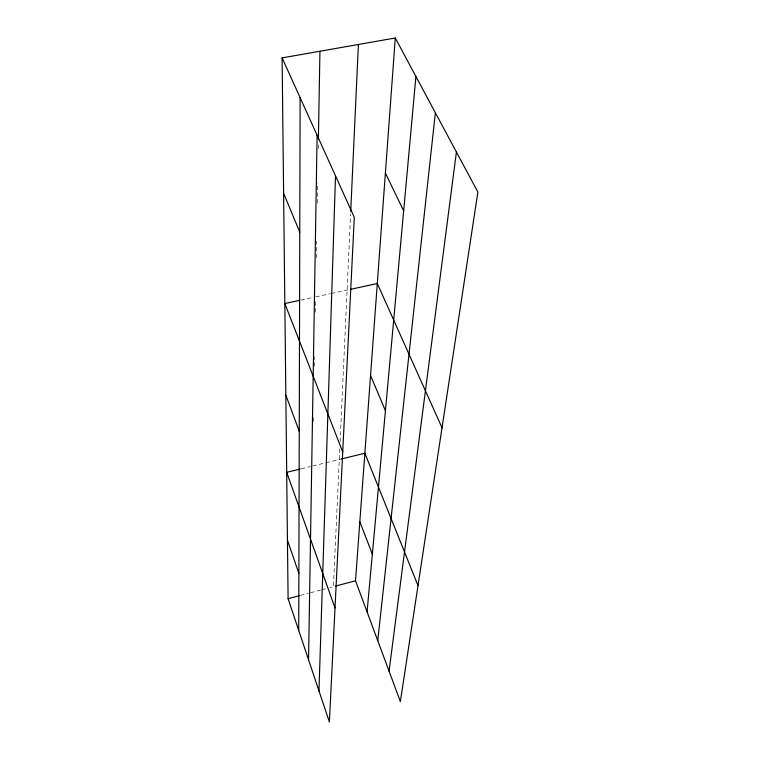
<?xml version="1.0" encoding="UTF-8"?>
<svg xmlns="http://www.w3.org/2000/svg" width="760" height="760" viewBox="0 0 760 760"><rect width="100%" height="100%" fill="white"/><g stroke="black" fill="none" stroke-linecap="round" stroke-linejoin="round"><path stroke-width="0.57" stroke-dasharray="3.8 2.85" d="M313.49 421.41L313.595 415.549M314.45 366.234L314.621 356.829M315.39 312.16L315.618 299.231M316.341 257.726L316.625 241.119M317.291 203.157L317.642 182.98M318.24 148.57L318.345 142.633M339.777 448.903L333.431 586.635L329.992 587.547M340.1 441.845L350.607 213.74M300.428 595.403L308.275 593.322M310.517 592.724L320.824 589.988M321.974 589.684L325.413 588.772M301.406 468.749L310.46 466.535M312.721 465.975L324.9 463.001M326.002 462.726L341.515 458.935M300.817 300.095L312.236 297.616M315.656 296.875L330.258 293.712M331.379 293.474L349.334 289.588"/><path stroke-width="1.14" d="M298.727 630.439L300.124 97.669M308.55 659.775L317.11 135.195M318.402 139.07L319.931 51.243M318.972 690.897L335.512 175.845M350.721 211.394L358.406 44.479M395.285 38L477.888 192.081L400.368 701.565L355.509 580.773L395.285 38L282.112 57.893L288.097 598.681L329.384 722L354.302 217.369L282.112 57.893M367.07 611.895L415.919 76.494M377.748 640.642L435.366 112.765M389.063 671.118L456.409 152.019M288.097 598.681L299.307 595.697M335.644 586.055L355.509 580.773M300.276 469.024L286.701 472.34L335.017 607.943M341.515 458.935L364.857 453.226L418.009 585.608M299.677 300.342L284.829 303.553L342.722 451.981M350.455 289.341L377.292 283.527L442.026 427.813M385.387 173.1L403.665 210.814M370.557 375.478L385.424 410.713M283.613 193.277L299.772 232.142M359.841 521.702L372.334 554.173M285.845 395.105L299.25 431.243M287.451 540.217L298.88 573.401"/></g></svg>
